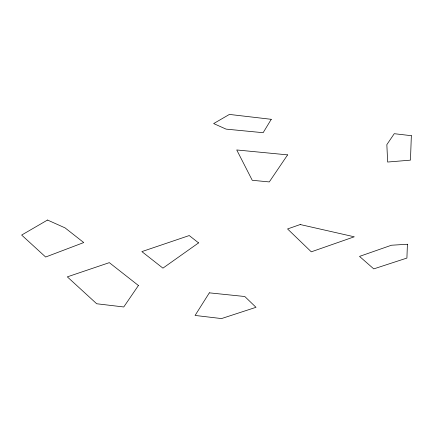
<?xml version="1.0" encoding="UTF-8"?>
<svg xmlns="http://www.w3.org/2000/svg" width="433" height="433" viewBox="0 0 433 433"><rect width="100%" height="100%" fill="white"/><g stroke="black" fill="none" stroke-linecap="round" stroke-linejoin="round"><path stroke-width="0.65" d="M407.41 244.255L406.912 258.068L373.76 268.888L359.52 256.396L391.432 245.235L407.41 244.255M411.35 135.697L410.462 160.145L387.643 162.039L386.848 144.633L394.252 133.694L411.35 135.697M271.253 119.313L263.134 132.698L226.069 129.121L213.658 123.567L229.409 114.426L271.253 119.313M209.339 292.843L195.083 315.44L221.507 318.574L256.006 307.316L244.797 296.513L209.339 292.843M287.609 154.873L269.288 181.93L252.255 180.285L236.737 149.964L287.609 154.873M138.419 285.504L123.757 306.97L96.7 303.76L67.326 276.866L109.311 262.642L138.419 285.504M198.579 242.891L162.932 268.146L141.872 251.605L189.237 235.552L198.579 242.891M47.522 220.034L21.65 235.059L45.644 257.023L83.742 242.561L65.053 227.877L47.522 220.034M300.21 224.532L287.561 228.954L311.295 251.827L354.264 236.802L300.21 224.532"/></g></svg>
